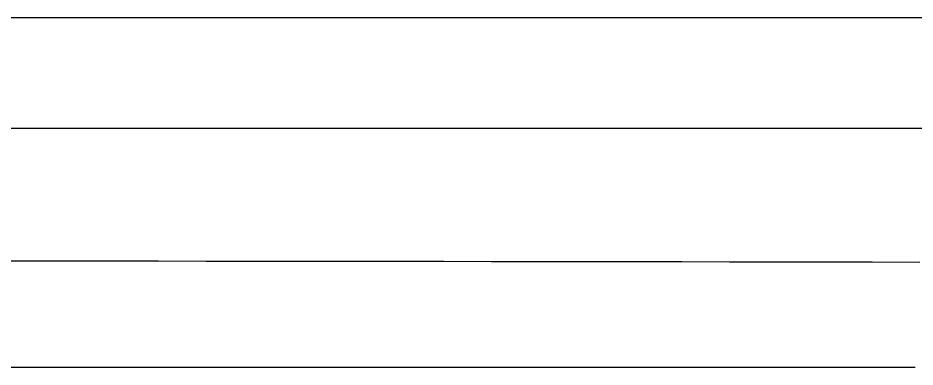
# Model space of a CAD drawing. Extents: x 0 to 171, y 0 to 414.
# Drawn here: x 111.04 to 130.33, y 376.14 to 383.65 of the extents above; entities that cross this region are included whole.
import ezdxf

# ---------------------------------------------------------------- set-up
doc = ezdxf.new("R2010")
doc.units = 0
doc.layers.add('-15N-THT. THIẾT BỊ ĐÓNG MỞ', color=40, linetype='CONTINUOUS')

# ---------------------------------------------------------------- blocks, each defined once
blk = doc.blocks.new('06 - N - SC VSD ATV630U75~D11N4')
at = {"layer": '-15N-THT. THIẾT BỊ ĐÓNG MỞ'}
for p, q in [((67.611, 176.703), (-67.611, 176.703)), ((-36.719, 174.332), (61.072, 174.332)), ((-20.481, 169.192), (44.833, 169.192)), ((44.833, 169.192), (44.833, 169.192))]:
    blk.add_line(p, q, dxfattribs=at)
blk.add_arc((12.176, -16643.966), 16815.441, 89.8883777, 90.1115845, dxfattribs=at)

msp = doc.modelspace()

# ---------------------------------------------------------------- block references
msp.add_blockref('06 - N - SC VSD ATV630U75~D11N4', (85.5, 206.951))

doc.saveas('drawing.dxf')
